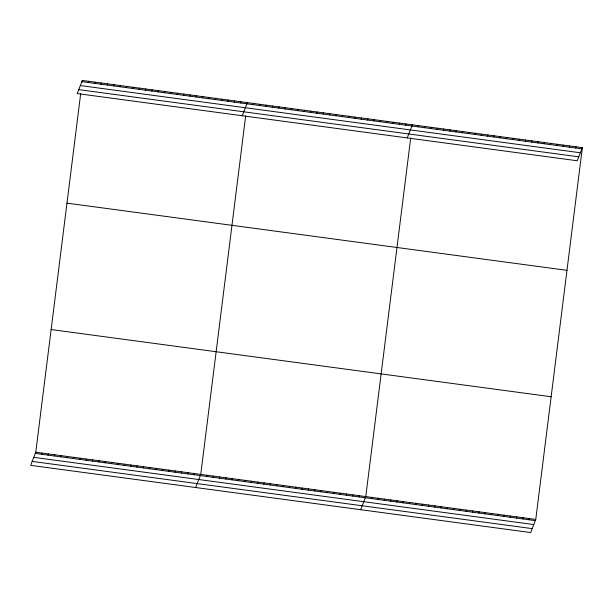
<?xml version="1.0" encoding="UTF-8"?>
<svg xmlns="http://www.w3.org/2000/svg" width="613" height="613" viewBox="0 0 613 613"><rect width="100%" height="100%" fill="white"/><g stroke="black" fill="none" stroke-linecap="round" stroke-linejoin="round"><path stroke-width="0.92" d="M582.35 147.656L577.239 160.767L77.23 93.567L82.341 80.449L582.35 147.656L535.77 519.433L530.659 532.551L30.65 465.344L35.761 452.233L80.694 93.597M82.119 82.203L82.341 80.449M245.698 115.773L200.765 474.408L195.654 487.527M410.702 137.948L365.769 496.584L360.659 509.702M412.128 126.554L412.35 124.807L407.231 137.917M88.226 82.487L88.686 81.307M94.571 83.337L95.03 82.157M100.915 84.196L101.383 83.008M107.267 85.046L107.727 83.866M113.612 85.897L114.072 84.717M119.956 86.747L120.416 85.567M126.301 87.605L126.761 86.425M132.653 88.456L133.113 87.276M138.998 89.306L139.458 88.126M145.342 90.165L145.802 88.985M151.687 91.015L152.147 89.835M158.031 91.866L158.499 90.686M164.384 92.724L164.843 91.536M170.728 93.574L171.188 92.394M177.073 94.425L177.532 93.245M41.646 454.271L42.105 453.084M183.417 95.283L183.877 94.096M47.998 455.122L48.458 453.942M189.769 96.134L190.229 94.954M54.342 455.972L54.802 454.792M196.114 96.984L196.574 95.804M60.687 456.823L61.147 455.643M202.459 97.842L202.918 96.655M67.032 457.681L67.491 456.501M208.803 98.693L209.263 97.513M73.376 458.532L73.844 457.352M215.148 99.544L215.615 98.364M79.728 459.382L80.188 458.202M221.5 100.402L221.96 99.214M86.073 460.24L86.533 459.06M227.844 101.252L228.304 100.072M92.417 461.091L92.877 459.911M234.189 102.103L234.649 100.923M98.762 461.941L99.222 460.761M240.534 102.953L240.993 101.773M105.114 462.8L105.574 461.612M242.227 115.742L247.346 102.632M111.459 463.65L111.918 462.47M253.23 104.662L253.69 103.482M117.803 464.501L118.263 463.321M259.575 105.513L260.035 104.333M124.148 465.359L124.608 464.171M265.919 106.371L266.379 105.191M130.492 466.209L130.96 465.029M272.264 107.221L272.731 106.041M136.845 467.06L137.304 465.88M278.616 108.072L279.076 106.892M143.189 467.918L143.649 466.731M284.961 108.93L285.42 107.742M149.534 468.769L149.993 467.589M291.305 109.781L291.765 108.601M155.878 469.619L156.346 468.439M297.65 110.631L298.117 109.451M162.23 470.477L162.69 469.29M304.002 111.489L304.462 110.302M168.575 471.328L169.035 470.148M310.347 112.34L310.806 111.16M174.92 472.179L175.379 470.999M316.691 113.19L317.151 112.01M181.264 473.029L181.724 471.849M323.036 114.049L323.495 112.861M187.616 473.887L188.076 472.707M329.388 114.899L329.848 113.719M193.961 474.738L194.421 473.558M335.732 115.75L336.192 114.57M342.077 116.6L342.537 115.42M206.65 476.447L207.11 475.267M348.422 117.458L348.881 116.278M212.995 477.297L213.462 476.117M354.766 118.309L355.233 117.129M219.347 478.148L219.806 476.968M361.118 119.16L361.578 117.98M225.691 479.006L226.151 477.818M367.463 120.018L367.923 118.838M232.036 479.856L232.496 478.676M373.807 120.868L374.267 119.688M238.38 480.707L238.84 479.527M380.152 121.719L380.612 120.539M244.733 481.565L245.192 480.377M386.504 122.577L386.964 121.397M251.077 482.416L251.537 481.236M392.849 123.428L393.308 122.248M257.422 483.266L257.881 482.086M399.193 124.278L399.653 123.098M263.766 484.124L264.226 482.937M405.538 125.136L405.998 123.949M270.111 484.975L270.578 483.795M276.463 485.825L276.923 484.645M418.181 126.83L418.641 125.65M282.808 486.676L283.267 485.496M424.48 127.68L424.939 126.5M289.152 487.534L289.612 486.354M430.778 128.523L431.238 127.343M295.497 488.385L295.956 487.205M437.069 129.374L437.529 128.194M301.849 489.235L302.309 488.055M443.368 130.217L443.827 129.036M308.193 490.094L308.653 488.913M449.666 131.067L450.126 129.879M314.538 490.944L314.998 489.764M455.965 131.91L456.424 130.73M320.883 491.795L321.342 490.615M462.256 132.753L462.715 131.573M327.235 492.653L327.694 491.465M468.554 133.603L469.014 132.423M333.579 493.503L334.039 492.323M474.853 134.446L475.313 133.266M339.924 494.354L340.384 493.174M481.144 135.297L481.603 134.117M346.268 495.212L346.728 494.024M487.442 136.14L487.902 134.96M352.613 496.063L353.08 494.883M493.741 136.99L494.201 135.802M358.965 496.913L359.425 495.733M500.039 137.833L500.499 136.653M506.33 138.684L506.79 137.496M371.608 498.614L372.068 497.434M512.629 139.526L513.089 138.346M377.899 499.457L378.359 498.277M518.927 140.369L519.387 139.189M384.198 500.308L384.657 499.128M525.218 141.22L525.686 140.04M390.496 501.15L390.956 499.97M531.517 142.063L531.977 140.883M396.787 502.001L397.255 500.821M537.816 142.913L538.275 141.733M403.086 502.844L403.546 501.664M544.114 143.756L544.574 142.576M409.384 503.694L409.844 502.507M550.405 144.607L550.865 143.419M415.683 504.537L416.143 503.357M556.704 145.45L557.163 144.27M421.974 505.388L422.434 504.2M563.002 146.3L563.462 145.112M428.272 506.231L428.732 505.051M569.293 147.143L569.761 145.963M434.571 507.074L435.031 505.894M575.592 147.986L576.051 146.806M440.862 507.924L441.329 506.744M447.161 508.767L447.62 507.587M453.459 509.618L453.919 508.438M459.758 510.46L460.217 509.28M466.049 511.311L466.508 510.123M472.347 512.154L472.807 510.974M478.646 512.997L479.105 511.817M484.944 513.847L485.404 512.667M491.235 514.69L491.695 513.51M497.534 515.541L497.994 514.361M503.832 516.384L504.292 515.204M510.123 517.234L510.591 516.046M516.422 518.077L516.882 516.897M522.72 518.927L523.18 517.74M529.019 519.77L529.479 518.59M81.881 81.636L581.89 148.836M80.341 85.567L580.358 152.775M78.763 89.628L578.772 156.828M66.97 203.141L566.979 270.341M51.132 329.549L551.141 396.749M35.761 452.233L535.77 519.433M35.301 453.413L535.31 520.613M33.769 457.352L533.777 524.552M32.182 461.413L532.199 528.613"/></g></svg>
